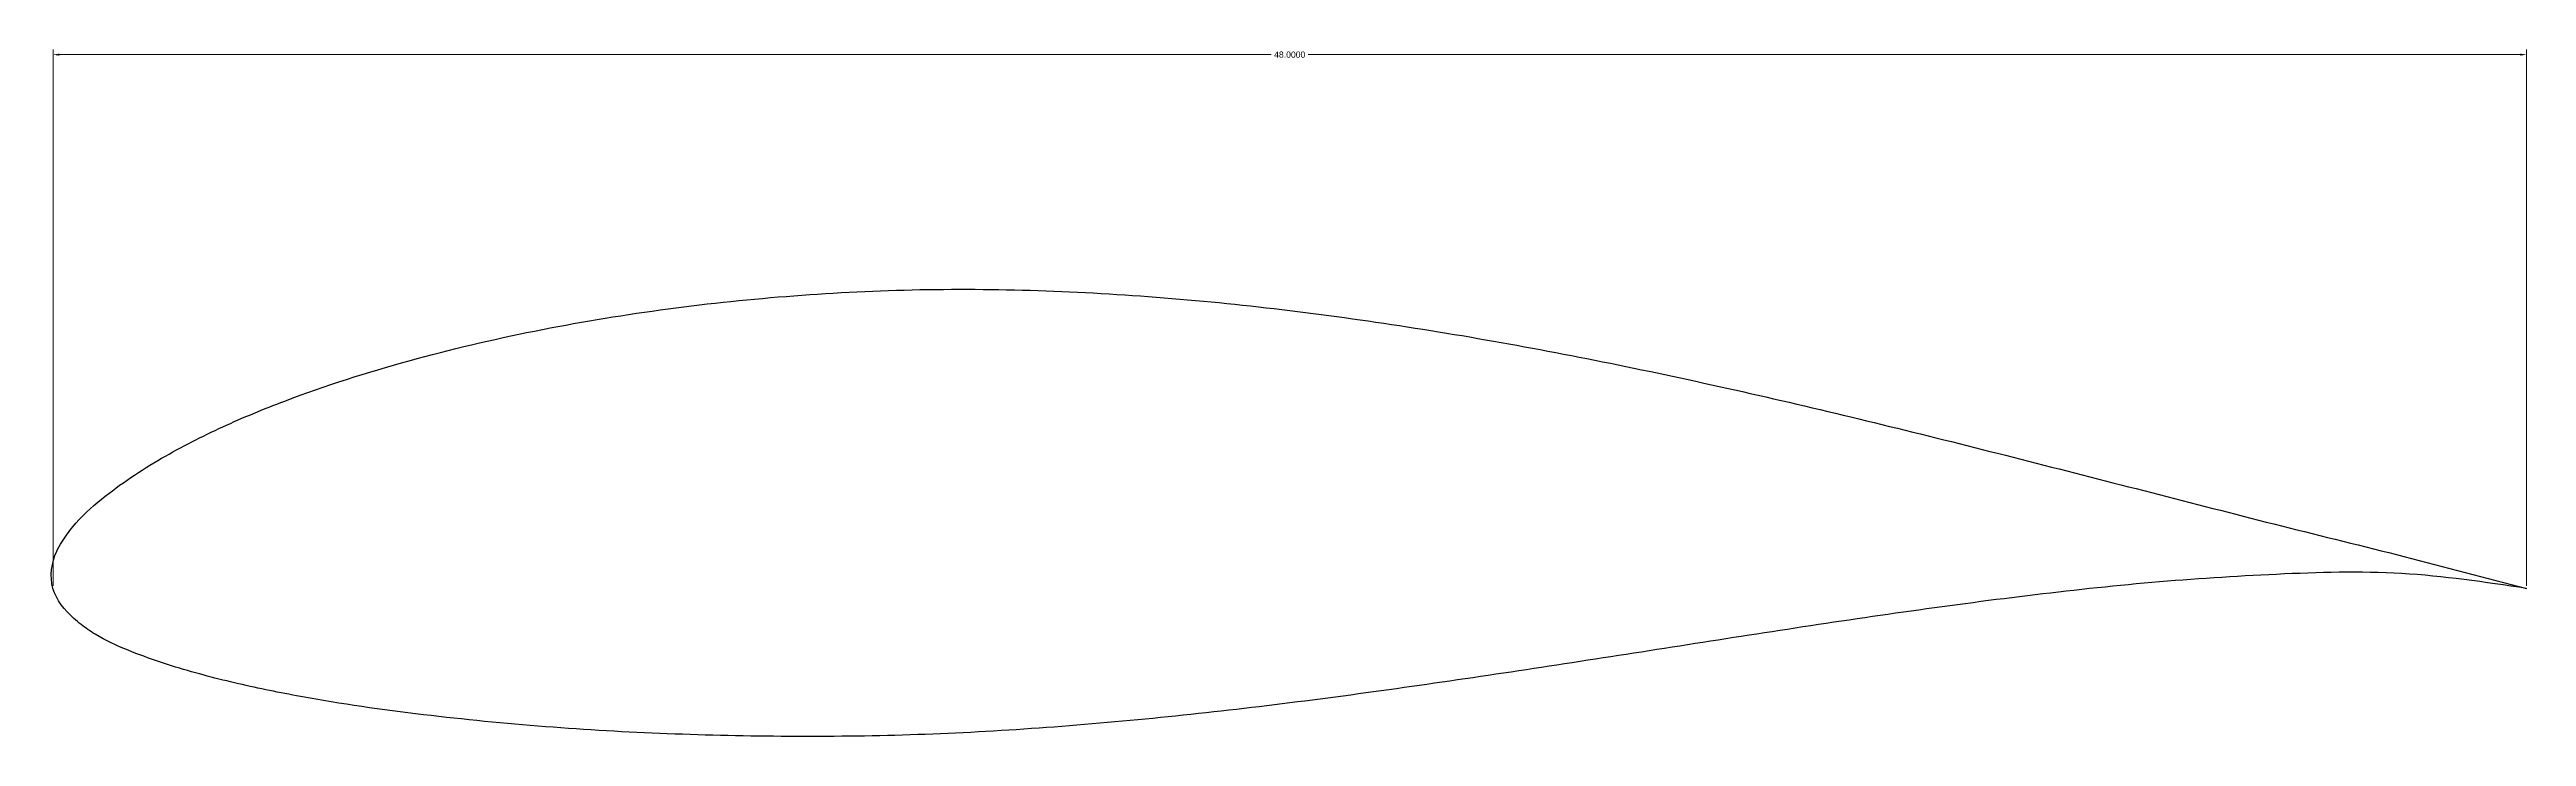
# Model space of a CAD drawing. Header units: centimetres. Extents: x 6.9 to 55, y -2.1 to 11.2.
import ezdxf

# ---------------------------------------------------------------- set-up
doc = ezdxf.new("R2010")
doc.units = ezdxf.units.CM
doc.header["$MEASUREMENT"] = 0
doc.layers.add('AM_5', color=3, linetype='Continuous', lineweight=15)
doc.styles.get("Standard").update_dxf_attribs({"font": 'arial.ttf'})
doc.dimstyles.new('AM_ANSI$0', dxfattribs={"dimtxt": 0.12, "dimasz": 0.12, "dimexe": 0.1, "dimexo": 0.05, "dimgap": 0.06, "dimtad": 0, "dimtih": 1, "dimtoh": 1, "dimdec": 4, "dimzin": 7, "dimdsep": 46, "dimtxsty": 'Standard', "dimcen": 0, "dimclrd": 256, "dimclre": 256, "dimclrt": 2, "dimadec": 0, "dimazin": 2, "dimtp": 0.1, "dimtm": 0.1, "dimtfac": 0.71, "dimtdec": 4, "dimtofl": 0, "dimtmove": 0, "dimatfit": 3, "dimfxl": 1, "dimtolj": 1, "dimtzin": 7, "dimlwd": -1, "dimlwe": -1, "dimarcsym": 1})

# ---------------------------------------------------------------- blocks, each defined once
blk = doc.blocks.new('*D4')
at = {"layer": 'AM_5', "linetype": 'ByBlock', "transparency": 16777216}
for p, q in [((6.977, 0.78), (6.977, 11.2)), ((7.097, 11.1), (30.619, 11.1)), ((54.857, 11.1), (31.334, 11.1)), ((54.977, 0.78), (54.977, 11.2))]:
    blk.add_line(p, q, dxfattribs=at)
at = {"layer": 'AM_5', "transparency": 16777216}
for points in [[(7.097, 11.12), (7.097, 11.08), (6.977, 11.1)], [(54.857, 11.12), (54.857, 11.08), (54.977, 11.1)]]:
    blk.add_solid(points, dxfattribs=at)
at = {"layer": 'Defpoints', "color": 0, "transparency": 16777216}
for p in [(6.977, 11.1), (6.977, 0.73), (54.977, 0.73)]:
    blk.add_point(p, dxfattribs=at)
at = {"layer": 'AM_5', "color": 2, "transparency": 16777216, "insert": (30.977, 11.1), "char_height": 0.12, "attachment_point": 5}
blk.add_mtext('\\A1;48.0000', dxfattribs=at)

msp = doc.modelspace()

# ---------------------------------------------------------------- linework, layer by layer
msp.add_spline([(54.97654, 0.73023), (52.59958, 1.35087), (50.22598, 1.94511), (47.8471, 2.55423), (45.46198, 3.16527), (43.06822, 3.76863), (40.6663, 4.34655), (38.25526, 4.88463), (35.83654, 5.37039), (33.40966, 5.78991), (30.97654, 6.13071), (28.53766, 6.37839), (26.09446, 6.51711), (23.64886, 6.53151), (21.20374, 6.40479), (18.76006, 6.14127), (16.32166, 5.73087), (13.89046, 5.15535), (11.4727, 4.37151), (10.27318, 3.87039), (9.08518, 3.25887), (7.91974, 2.46591), (7.3591, 1.92591), (7.14982, 1.63167), (7.05142, 1.45551), (6.97654, 0.73023), (7.38166, 0.14895), (7.52326, 0.03039), (7.79398, -0.15729), (8.43334, -0.46977), (9.6679, -0.88833), (10.8799, -1.18881), (12.08038, -1.42209), (14.46262, -1.75665), (16.83142, -1.97793), (19.19302, -2.10321), (21.54934, -2.14497), (23.90422, -2.10465), (26.25862, -1.97217), (28.61542, -1.76433), (30.97654, -1.49361), (33.34342, -1.17585), (35.71654, -0.82545), (38.09782, -0.45777), (40.48678, -0.08673), (42.88486, 0.26943), (45.2911, 0.58767), (47.70598, 0.84447), (50.1271, 1.00431), (52.5535, 1.01967), (54.97654, 0.73023)], degree=3)

# ---------------------------------------------------------------- dimensions: what is measured, and where the dimension line sits
at = {"layer": 'AM_5'}
dim = msp.add_linear_dim(base=(6.97654, 11.10031), p1=(54.97654, 0.73023), p2=(6.97654, 0.73023), dimstyle='AM_ANSI$0', override={"dimpost": ''}, dxfattribs=at)
dim.commit()
dim.dimension.update_dxf_attribs({"geometry": '*D4', "text_midpoint": (30.97654, 11.10031)})

doc.saveas('drawing.dxf')
